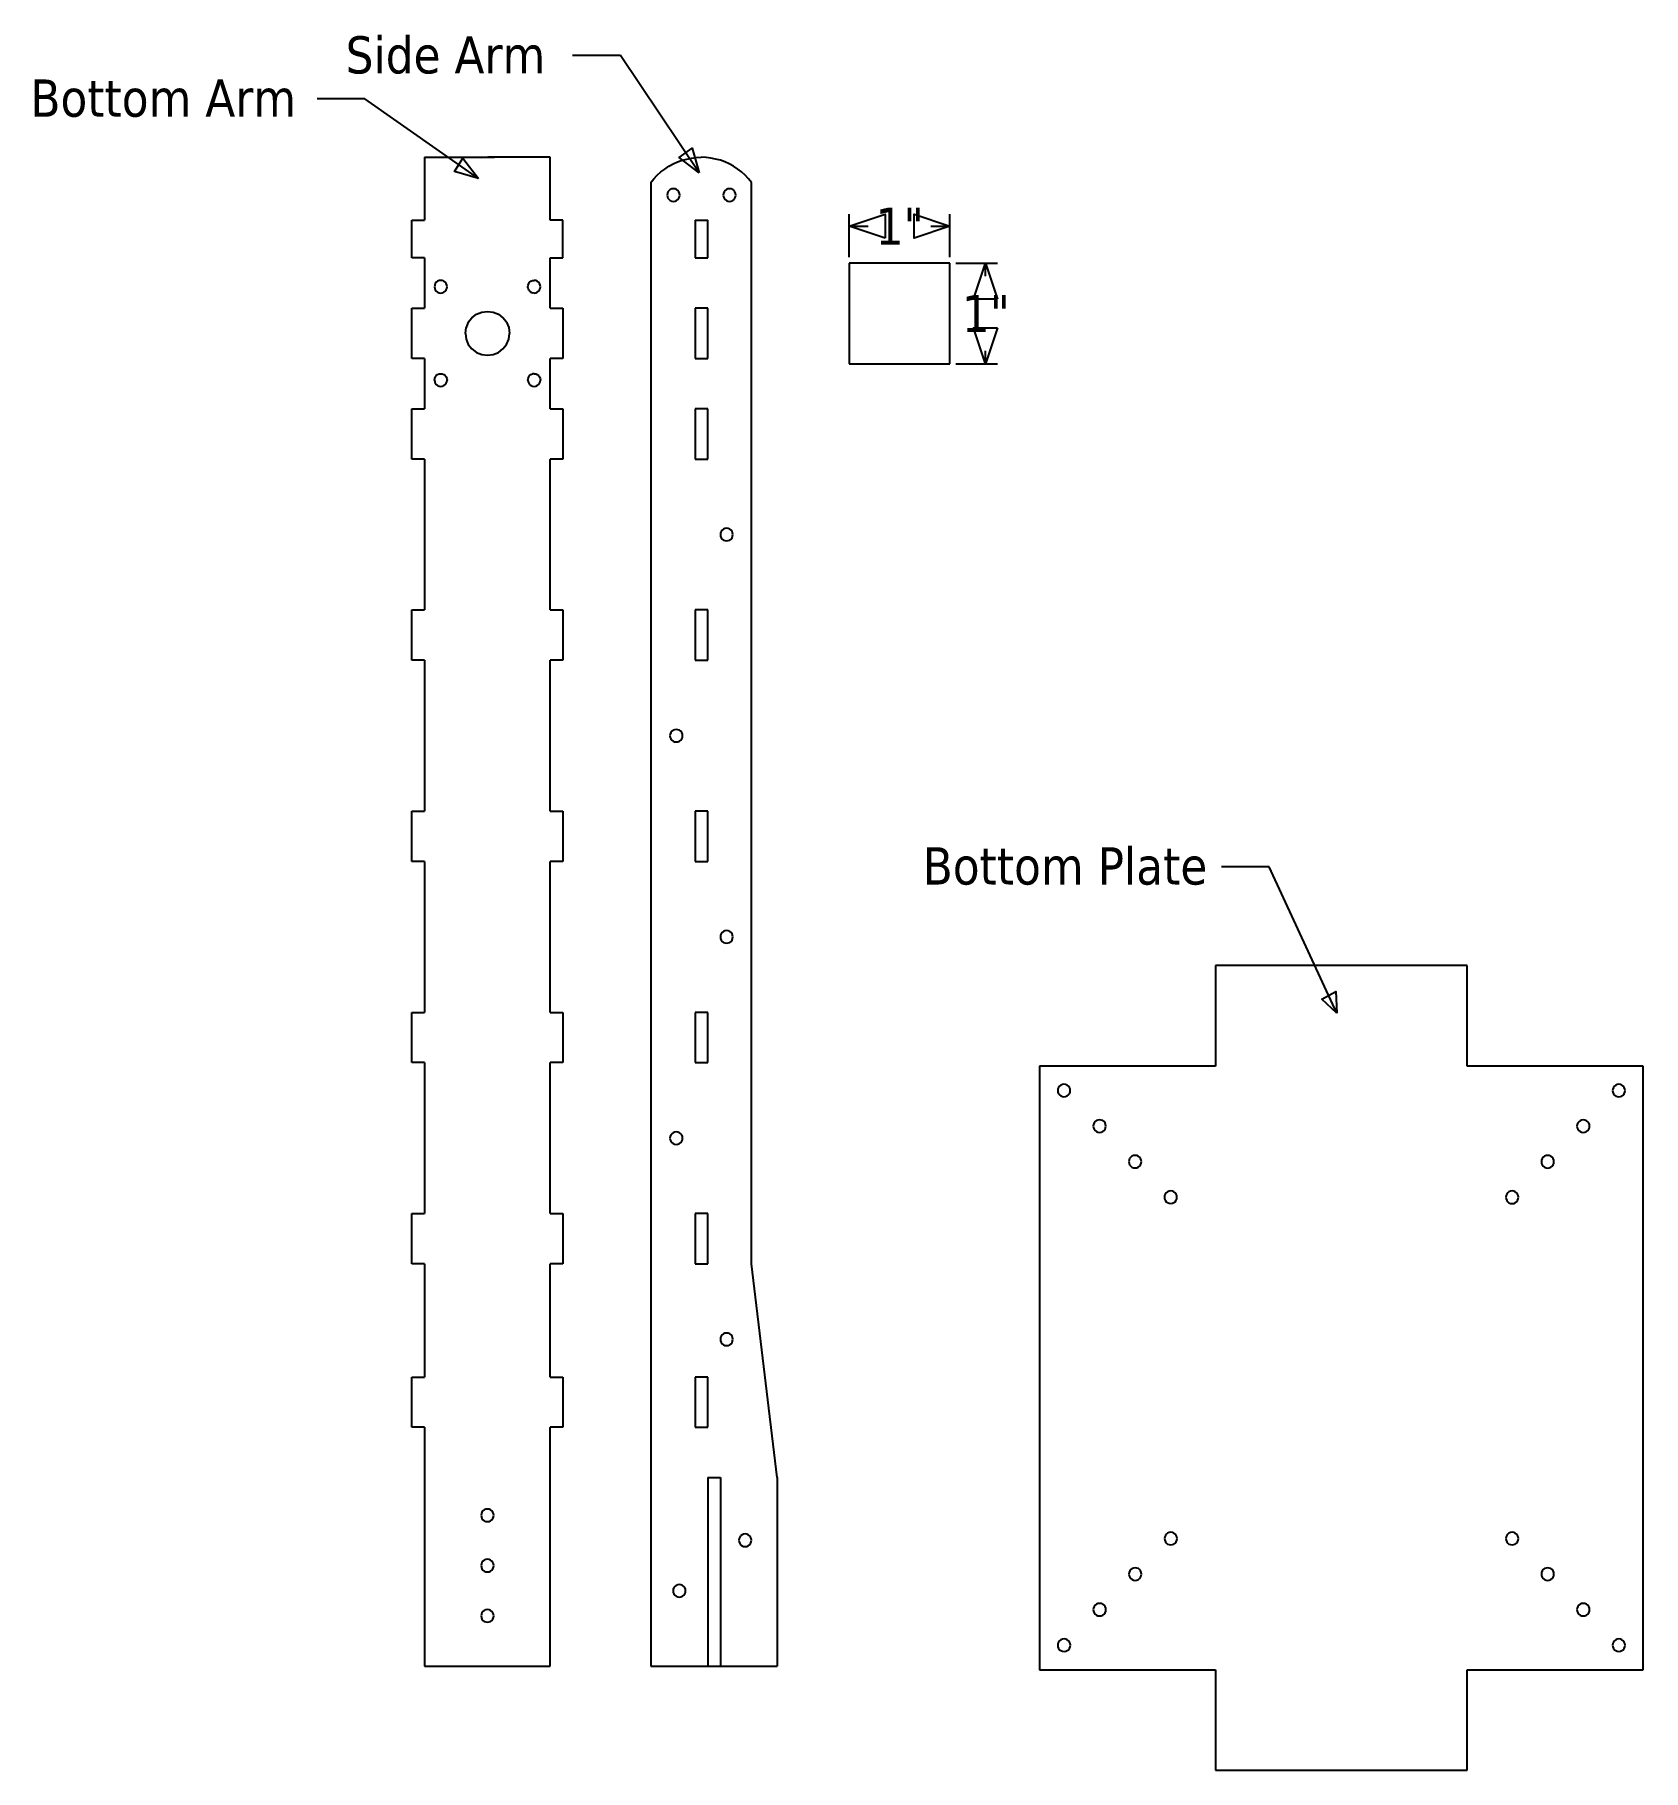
# Model space of a CAD drawing. Extents: x -10.2 to 7.7, y -9.6 to 9.7.
import ezdxf

# ---------------------------------------------------------------- set-up
doc = ezdxf.new("R2010")
doc.units = 0
doc.header["$MEASUREMENT"] = 0
doc.layers.get('0').update_dxf_attribs({"linetype": 'CONTINUOUS'})
doc.styles.add('TAHOMA', font='Tahoma', dxfattribs={"height": 0.2})

msp = doc.modelspace()

# ---------------------------------------------------------------- linework, layer by layer
at = {"color": 250}
for p, q in [((-3.694, 9.459), (-4.225, 9.459)), ((-2.82, 8.157), (-3.694, 9.459)), ((-6.534, 8.979), (-7.066, 8.979)), ((-5.273, 8.091), (-6.534, 8.979)), ((-1.149, 7.217), (-1.149, 7.695)), ((-1.149, 7.562), (-0.939, 7.562)), ((-0.241, 7.562), (-0.031, 7.562)), ((-0.031, 7.217), (-0.031, 7.695)), ((0.036, 7.15), (0.499, 7.15)), ((0.366, 7.006), (0.366, 7.15)), ((0.036, 6.032), (0.499, 6.032)), ((0.366, 6.032), (0.366, 6.176)), ((3.52, 0.439), (2.988, 0.439)), ((4.273, -1.19), (3.52, 0.439))]:
    msp.add_line(p, q, dxfattribs=at)
for p, q in [((-5.872, 8.328), (-5.872, 7.629)), ((-5.872, 8.328), (-5.173, 8.328)), ((-5.237, 8.326), (-5.173, 8.328)), ((-5.173, 8.328), (-5.167, 8.328)), ((-4.474, 8.328), (-5.167, 8.328)), ((-5.167, 8.328), (-5.098, 8.325)), ((-4.474, 7.629), (-4.474, 8.328)), ((-3.008, 8.295), (-2.956, 8.309)), ((-2.956, 8.309), (-2.903, 8.32)), ((-2.903, 8.32), (-2.85, 8.326)), ((-2.85, 8.326), (-2.796, 8.328)), ((-2.742, 8.326), (-2.796, 8.328)), ((-2.688, 8.32), (-2.742, 8.326)), ((-2.635, 8.309), (-2.688, 8.32)), ((-2.583, 8.295), (-2.635, 8.309)), ((-3.321, 8.09), (-3.284, 8.129)), ((-3.284, 8.129), (-3.244, 8.165)), ((-3.244, 8.165), (-3.201, 8.198)), ((-3.201, 8.198), (-3.156, 8.228)), ((-3.156, 8.228), (-3.108, 8.254)), ((-3.108, 8.254), (-3.059, 8.276)), ((-3.059, 8.276), (-3.008, 8.295)), ((-2.532, 8.276), (-2.583, 8.295)), ((-2.483, 8.254), (-2.532, 8.276)), ((-2.436, 8.228), (-2.483, 8.254)), ((-2.39, 8.198), (-2.436, 8.228)), ((-2.348, 8.165), (-2.39, 8.198)), ((-2.307, 8.129), (-2.348, 8.165)), ((-2.27, 8.09), (-2.307, 8.129)), ((-3.355, 8.048), (-3.321, 8.09)), ((-3.355, 8.048), (-3.355, -8.452)), ((-3.172, 7.926), (-3.174, 7.908)), ((-3.165, 7.943), (-3.172, 7.926)), ((-3.153, 7.958), (-3.165, 7.943)), ((-3.139, 7.969), (-3.153, 7.958)), ((-3.122, 7.976), (-3.139, 7.969)), ((-3.104, 7.978), (-3.122, 7.976)), ((-3.086, 7.976), (-3.104, 7.978)), ((-3.069, 7.969), (-3.086, 7.976)), ((-3.055, 7.958), (-3.069, 7.969)), ((-3.043, 7.943), (-3.055, 7.958)), ((-3.036, 7.926), (-3.043, 7.943)), ((-3.034, 7.908), (-3.036, 7.926)), ((-2.548, 7.926), (-2.55, 7.908)), ((-2.541, 7.943), (-2.548, 7.926)), ((-2.53, 7.958), (-2.541, 7.943)), ((-2.515, 7.969), (-2.53, 7.958)), ((-2.498, 7.976), (-2.515, 7.969)), ((-2.48, 7.978), (-2.498, 7.976)), ((-2.462, 7.976), (-2.48, 7.978)), ((-2.445, 7.969), (-2.462, 7.976)), ((-2.431, 7.958), (-2.445, 7.969)), ((-2.42, 7.943), (-2.431, 7.958)), ((-2.413, 7.926), (-2.42, 7.943)), ((-2.41, 7.908), (-2.413, 7.926)), ((-2.236, 8.048), (-2.27, 8.09)), ((-2.236, -3.977), (-2.236, 8.048)), ((-3.174, 7.908), (-3.172, 7.89)), ((-3.172, 7.89), (-3.165, 7.873)), ((-3.165, 7.873), (-3.153, 7.859)), ((-3.153, 7.859), (-3.139, 7.848)), ((-3.139, 7.848), (-3.122, 7.841)), ((-3.122, 7.841), (-3.104, 7.838)), ((-3.104, 7.838), (-3.086, 7.841)), ((-3.086, 7.841), (-3.069, 7.848)), ((-3.069, 7.848), (-3.055, 7.859)), ((-3.055, 7.859), (-3.043, 7.873)), ((-3.043, 7.873), (-3.036, 7.89)), ((-3.036, 7.89), (-3.034, 7.908)), ((-2.55, 7.908), (-2.548, 7.89)), ((-2.548, 7.89), (-2.541, 7.873)), ((-2.541, 7.873), (-2.53, 7.859)), ((-2.53, 7.859), (-2.515, 7.848)), ((-2.515, 7.848), (-2.498, 7.841)), ((-2.498, 7.841), (-2.48, 7.838)), ((-2.48, 7.838), (-2.462, 7.841)), ((-2.462, 7.841), (-2.445, 7.848)), ((-2.445, 7.848), (-2.431, 7.859)), ((-2.431, 7.859), (-2.42, 7.873)), ((-2.42, 7.873), (-2.413, 7.89)), ((-2.413, 7.89), (-2.41, 7.908)), ((-6.012, 7.209), (-6.012, 7.629)), ((-6.012, 7.629), (-5.872, 7.629)), ((-4.334, 7.629), (-4.474, 7.629)), ((-4.334, 7.209), (-4.334, 7.629)), ((-2.863, 7.629), (-2.863, 7.209)), ((-2.863, 7.629), (-2.723, 7.629)), ((-2.723, 7.209), (-2.723, 7.629)), ((-5.872, 7.209), (-6.012, 7.209)), ((-5.872, 7.209), (-5.872, 6.65)), ((-4.474, 7.209), (-4.334, 7.209)), ((-4.474, 6.65), (-4.474, 7.209)), ((-2.863, 7.209), (-2.723, 7.209)), ((-1.149, 7.15), (-1.149, 6.032)), ((-0.031, 7.15), (-1.149, 7.15)), ((-0.031, 6.032), (-0.031, 7.15)), ((-5.727, 6.95), (-5.741, 6.939)), ((-5.71, 6.957), (-5.727, 6.95)), ((-5.692, 6.959), (-5.71, 6.957)), ((-5.674, 6.957), (-5.692, 6.959)), ((-5.657, 6.95), (-5.674, 6.957)), ((-5.642, 6.939), (-5.657, 6.95)), ((-4.703, 6.939), (-4.689, 6.95)), ((-4.689, 6.95), (-4.672, 6.957)), ((-4.672, 6.957), (-4.654, 6.959)), ((-4.636, 6.957), (-4.654, 6.959)), ((-4.619, 6.95), (-4.636, 6.957)), ((-4.604, 6.939), (-4.619, 6.95)), ((-5.759, 6.907), (-5.762, 6.889)), ((-5.762, 6.889), (-5.759, 6.871)), ((-5.752, 6.924), (-5.759, 6.907)), ((-5.759, 6.871), (-5.752, 6.854)), ((-5.741, 6.939), (-5.752, 6.924)), ((-5.752, 6.854), (-5.741, 6.84)), ((-5.741, 6.84), (-5.727, 6.829)), ((-5.727, 6.829), (-5.71, 6.822)), ((-5.71, 6.822), (-5.692, 6.819)), ((-5.692, 6.819), (-5.674, 6.822)), ((-5.674, 6.822), (-5.657, 6.829)), ((-5.657, 6.829), (-5.642, 6.84)), ((-5.631, 6.924), (-5.642, 6.939)), ((-5.642, 6.84), (-5.631, 6.854)), ((-5.624, 6.907), (-5.631, 6.924)), ((-5.631, 6.854), (-5.624, 6.871)), ((-5.622, 6.889), (-5.624, 6.907)), ((-5.624, 6.871), (-5.622, 6.889)), ((-4.724, 6.889), (-4.721, 6.907)), ((-4.721, 6.871), (-4.724, 6.889)), ((-4.721, 6.907), (-4.714, 6.924)), ((-4.714, 6.854), (-4.721, 6.871)), ((-4.714, 6.924), (-4.703, 6.939)), ((-4.714, 6.854), (-4.703, 6.84)), ((-4.703, 6.84), (-4.689, 6.829)), ((-4.689, 6.829), (-4.672, 6.822)), ((-4.654, 6.819), (-4.672, 6.822)), ((-4.654, 6.819), (-4.636, 6.822)), ((-4.636, 6.822), (-4.619, 6.829)), ((-4.619, 6.829), (-4.604, 6.84)), ((-4.593, 6.924), (-4.604, 6.939)), ((-4.604, 6.84), (-4.593, 6.854)), ((-4.586, 6.907), (-4.593, 6.924)), ((-4.593, 6.854), (-4.586, 6.871)), ((-4.584, 6.889), (-4.586, 6.907)), ((-4.586, 6.871), (-4.584, 6.889)), ((-6.012, 6.091), (-6.012, 6.65)), ((-6.012, 6.65), (-5.872, 6.65)), ((-5.346, 6.543), (-5.295, 6.582)), ((-5.295, 6.582), (-5.236, 6.607)), ((-5.236, 6.607), (-5.173, 6.615)), ((-5.173, 6.615), (-5.109, 6.607)), ((-5.109, 6.607), (-5.05, 6.582)), ((-5.05, 6.582), (-5, 6.543)), ((-4.474, 6.65), (-4.334, 6.65)), ((-4.334, 6.65), (-4.334, 6.091)), ((-2.863, 6.65), (-2.863, 6.091)), ((-2.723, 6.65), (-2.863, 6.65)), ((-2.723, 6.091), (-2.723, 6.65)), ((-5.417, 6.37), (-5.409, 6.434)), ((-5.417, 6.37), (-5.409, 6.307)), ((-5.385, 6.493), (-5.409, 6.434)), ((-5.385, 6.493), (-5.346, 6.543)), ((-4.961, 6.493), (-5, 6.543)), ((-4.961, 6.493), (-4.936, 6.434)), ((-4.936, 6.434), (-4.928, 6.37)), ((-4.936, 6.307), (-4.928, 6.37)), ((-5.409, 6.307), (-5.385, 6.248)), ((-5.385, 6.248), (-5.346, 6.197)), ((-5.346, 6.197), (-5.295, 6.158)), ((-5.05, 6.158), (-5, 6.197)), ((-5, 6.197), (-4.961, 6.248)), ((-4.961, 6.248), (-4.936, 6.307)), ((-5.872, 6.091), (-6.012, 6.091)), ((-5.872, 6.091), (-5.872, 5.531)), ((-5.295, 6.158), (-5.236, 6.134)), ((-5.236, 6.134), (-5.173, 6.126)), ((-5.173, 6.126), (-5.109, 6.134)), ((-5.109, 6.134), (-5.05, 6.158)), ((-4.334, 6.091), (-4.474, 6.091)), ((-4.474, 5.531), (-4.474, 6.091)), ((-2.863, 6.091), (-2.723, 6.091)), ((-1.149, 6.032), (-0.031, 6.032)), ((-5.762, 5.851), (-5.759, 5.869)), ((-5.762, 5.851), (-5.759, 5.833)), ((-5.759, 5.869), (-5.752, 5.886)), ((-5.759, 5.833), (-5.752, 5.816)), ((-5.752, 5.886), (-5.741, 5.901)), ((-5.752, 5.816), (-5.741, 5.802)), ((-5.741, 5.901), (-5.727, 5.912)), ((-5.741, 5.802), (-5.727, 5.791)), ((-5.727, 5.912), (-5.71, 5.919)), ((-5.727, 5.791), (-5.71, 5.784)), ((-5.71, 5.919), (-5.692, 5.921)), ((-5.692, 5.921), (-5.674, 5.919)), ((-5.674, 5.919), (-5.657, 5.912)), ((-5.674, 5.784), (-5.657, 5.791)), ((-5.657, 5.912), (-5.642, 5.901)), ((-5.657, 5.791), (-5.642, 5.802)), ((-5.642, 5.901), (-5.631, 5.886)), ((-5.642, 5.802), (-5.631, 5.816)), ((-5.631, 5.886), (-5.624, 5.869)), ((-5.631, 5.816), (-5.624, 5.833)), ((-5.624, 5.869), (-5.622, 5.851)), ((-5.624, 5.833), (-5.622, 5.851)), ((-4.724, 5.851), (-4.721, 5.869)), ((-4.724, 5.851), (-4.721, 5.833)), ((-4.721, 5.869), (-4.714, 5.886)), ((-4.721, 5.833), (-4.714, 5.816)), ((-4.714, 5.886), (-4.703, 5.901)), ((-4.714, 5.816), (-4.703, 5.802)), ((-4.703, 5.901), (-4.689, 5.912)), ((-4.703, 5.802), (-4.689, 5.791)), ((-4.689, 5.912), (-4.672, 5.919)), ((-4.689, 5.791), (-4.672, 5.784)), ((-4.654, 5.921), (-4.672, 5.919)), ((-4.654, 5.921), (-4.636, 5.919)), ((-4.636, 5.919), (-4.619, 5.912)), ((-4.636, 5.784), (-4.619, 5.791)), ((-4.619, 5.912), (-4.604, 5.901)), ((-4.619, 5.791), (-4.604, 5.802)), ((-4.604, 5.901), (-4.593, 5.886)), ((-4.604, 5.802), (-4.593, 5.816)), ((-4.593, 5.886), (-4.586, 5.869)), ((-4.593, 5.816), (-4.586, 5.833)), ((-4.586, 5.869), (-4.584, 5.851)), ((-4.586, 5.833), (-4.584, 5.851)), ((-5.71, 5.784), (-5.692, 5.781)), ((-5.692, 5.781), (-5.674, 5.784)), ((-4.672, 5.784), (-4.654, 5.781)), ((-4.654, 5.781), (-4.636, 5.784)), ((-6.012, 4.972), (-6.012, 5.531)), ((-6.012, 5.531), (-5.872, 5.531)), ((-4.474, 5.531), (-4.334, 5.531)), ((-4.334, 5.531), (-4.334, 4.972)), ((-2.863, 5.531), (-2.863, 4.972)), ((-2.723, 5.531), (-2.863, 5.531)), ((-2.723, 4.972), (-2.723, 5.531)), ((-5.872, 4.972), (-6.012, 4.972)), ((-5.872, 4.972), (-5.872, 3.294)), ((-4.474, 3.294), (-4.474, 4.972)), ((-4.334, 4.972), (-4.474, 4.972)), ((-2.863, 4.972), (-2.723, 4.972)), ((-2.581, 4.151), (-2.583, 4.133)), ((-2.583, 4.133), (-2.581, 4.115)), ((-2.574, 4.168), (-2.581, 4.151)), ((-2.581, 4.115), (-2.574, 4.098)), ((-2.563, 4.182), (-2.574, 4.168)), ((-2.574, 4.098), (-2.563, 4.083)), ((-2.548, 4.193), (-2.563, 4.182)), ((-2.563, 4.083), (-2.548, 4.072)), ((-2.532, 4.2), (-2.548, 4.193)), ((-2.548, 4.072), (-2.532, 4.065)), ((-2.514, 4.203), (-2.532, 4.2)), ((-2.532, 4.065), (-2.514, 4.063)), ((-2.495, 4.2), (-2.514, 4.203)), ((-2.514, 4.063), (-2.495, 4.065)), ((-2.479, 4.193), (-2.495, 4.2)), ((-2.495, 4.065), (-2.479, 4.072)), ((-2.464, 4.182), (-2.479, 4.193)), ((-2.479, 4.072), (-2.464, 4.083)), ((-2.453, 4.168), (-2.464, 4.182)), ((-2.464, 4.083), (-2.453, 4.098)), ((-2.446, 4.151), (-2.453, 4.168)), ((-2.453, 4.098), (-2.446, 4.115)), ((-2.444, 4.133), (-2.446, 4.151)), ((-2.446, 4.115), (-2.444, 4.133)), ((-6.012, 2.735), (-6.012, 3.294)), ((-6.012, 3.294), (-5.872, 3.294)), ((-4.474, 3.294), (-4.334, 3.294)), ((-4.334, 3.294), (-4.334, 2.735)), ((-2.863, 3.294), (-2.863, 2.735)), ((-2.723, 3.294), (-2.863, 3.294)), ((-2.723, 2.735), (-2.723, 3.294)), ((-5.872, 2.735), (-6.012, 2.735)), ((-5.872, 2.735), (-5.872, 1.057)), ((-4.334, 2.735), (-4.474, 2.735)), ((-4.474, 1.057), (-4.474, 2.735)), ((-2.863, 2.735), (-2.723, 2.735)), ((-3.133, 1.931), (-3.14, 1.914)), ((-3.122, 1.945), (-3.133, 1.931)), ((-3.108, 1.956), (-3.122, 1.945)), ((-3.091, 1.963), (-3.108, 1.956)), ((-3.073, 1.965), (-3.091, 1.963)), ((-3.055, 1.963), (-3.073, 1.965)), ((-3.038, 1.956), (-3.055, 1.963)), ((-3.023, 1.945), (-3.038, 1.956)), ((-3.012, 1.931), (-3.023, 1.945)), ((-3.005, 1.914), (-3.012, 1.931)), ((-3.14, 1.914), (-3.143, 1.896)), ((-3.143, 1.896), (-3.14, 1.877)), ((-3.14, 1.877), (-3.133, 1.861)), ((-3.133, 1.861), (-3.122, 1.846)), ((-3.122, 1.846), (-3.108, 1.835)), ((-3.108, 1.835), (-3.091, 1.828)), ((-3.091, 1.828), (-3.073, 1.826)), ((-3.073, 1.826), (-3.055, 1.828)), ((-3.055, 1.828), (-3.038, 1.835)), ((-3.038, 1.835), (-3.023, 1.846)), ((-3.023, 1.846), (-3.012, 1.861)), ((-3.012, 1.861), (-3.005, 1.877)), ((-3.003, 1.896), (-3.005, 1.914)), ((-3.005, 1.877), (-3.003, 1.896)), ((-6.012, 0.497), (-6.012, 1.057)), ((-6.012, 1.057), (-5.872, 1.057)), ((-4.474, 1.057), (-4.334, 1.057)), ((-4.334, 1.057), (-4.334, 0.497)), ((-2.863, 1.057), (-2.863, 0.497)), ((-2.723, 1.057), (-2.863, 1.057)), ((-2.723, 0.497), (-2.723, 1.057)), ((-5.872, 0.497), (-6.012, 0.497)), ((-5.872, 0.497), (-5.872, -1.181)), ((-4.334, 0.497), (-4.474, 0.497)), ((-4.474, -1.181), (-4.474, 0.497)), ((-2.863, 0.497), (-2.723, 0.497)), ((-2.581, -0.324), (-2.583, -0.342)), ((-2.583, -0.342), (-2.581, -0.36)), ((-2.574, -0.307), (-2.581, -0.324)), ((-2.581, -0.36), (-2.574, -0.377)), ((-2.563, -0.292), (-2.574, -0.307)), ((-2.574, -0.377), (-2.563, -0.391)), ((-2.548, -0.281), (-2.563, -0.292)), ((-2.532, -0.274), (-2.548, -0.281)), ((-2.514, -0.272), (-2.532, -0.274)), ((-2.495, -0.274), (-2.514, -0.272)), ((-2.479, -0.281), (-2.495, -0.274)), ((-2.464, -0.292), (-2.479, -0.281)), ((-2.453, -0.307), (-2.464, -0.292)), ((-2.464, -0.391), (-2.453, -0.377)), ((-2.446, -0.324), (-2.453, -0.307)), ((-2.453, -0.377), (-2.446, -0.36)), ((-2.444, -0.342), (-2.446, -0.324)), ((-2.446, -0.36), (-2.444, -0.342)), ((-2.563, -0.391), (-2.548, -0.402)), ((-2.548, -0.402), (-2.532, -0.409)), ((-2.532, -0.409), (-2.514, -0.412)), ((-2.514, -0.412), (-2.495, -0.409)), ((-2.495, -0.409), (-2.479, -0.402)), ((-2.479, -0.402), (-2.464, -0.391)), ((5.721, -0.66), (2.924, -0.66)), ((2.924, -0.66), (2.924, -1.779)), ((5.721, -1.779), (5.721, -0.66)), ((-6.012, -1.74), (-6.012, -1.181)), ((-6.012, -1.181), (-5.872, -1.181)), ((-4.474, -1.181), (-4.334, -1.181)), ((-4.334, -1.181), (-4.334, -1.74)), ((-2.863, -1.181), (-2.863, -1.74)), ((-2.723, -1.181), (-2.863, -1.181)), ((-2.723, -1.74), (-2.723, -1.181)), ((-5.872, -1.74), (-6.012, -1.74)), ((-5.872, -1.74), (-5.872, -3.418)), ((-4.334, -1.74), (-4.474, -1.74)), ((-4.474, -3.418), (-4.474, -1.74)), ((-2.863, -1.74), (-2.723, -1.74)), ((0.967, -1.779), (0.967, -8.491)), ((2.924, -1.779), (0.967, -1.779)), ((7.679, -1.779), (5.721, -1.779)), ((7.679, -8.491), (7.679, -1.779)), ((1.17, -2.032), (1.168, -2.05)), ((1.168, -2.05), (1.17, -2.068)), ((1.177, -2.015), (1.17, -2.032)), ((1.17, -2.068), (1.177, -2.085)), ((1.188, -2), (1.177, -2.015)), ((1.177, -2.085), (1.188, -2.099)), ((1.203, -1.989), (1.188, -2)), ((1.188, -2.099), (1.203, -2.11)), ((1.22, -1.982), (1.203, -1.989)), ((1.203, -2.11), (1.22, -2.117)), ((1.238, -1.98), (1.22, -1.982)), ((1.22, -2.117), (1.238, -2.12)), ((1.256, -1.982), (1.238, -1.98)), ((1.238, -2.12), (1.256, -2.117)), ((1.273, -1.989), (1.256, -1.982)), ((1.256, -2.117), (1.273, -2.11)), ((1.287, -2), (1.273, -1.989)), ((1.273, -2.11), (1.287, -2.099)), ((1.298, -2.015), (1.287, -2)), ((1.287, -2.099), (1.298, -2.085)), ((1.305, -2.032), (1.298, -2.015)), ((1.298, -2.085), (1.305, -2.068)), ((1.308, -2.05), (1.305, -2.032)), ((1.305, -2.068), (1.308, -2.05)), ((7.339, -2.033), (7.337, -2.051)), ((7.337, -2.051), (7.339, -2.069)), ((7.346, -2.016), (7.339, -2.033)), ((7.339, -2.069), (7.346, -2.086)), ((7.357, -2.001), (7.346, -2.016)), ((7.346, -2.086), (7.357, -2.1)), ((7.372, -1.99), (7.357, -2.001)), ((7.357, -2.1), (7.372, -2.111)), ((7.389, -1.983), (7.372, -1.99)), ((7.372, -2.111), (7.389, -2.118)), ((7.407, -1.981), (7.389, -1.983)), ((7.389, -2.118), (7.407, -2.121)), ((7.425, -1.983), (7.407, -1.981)), ((7.407, -2.121), (7.425, -2.118)), ((7.442, -1.99), (7.425, -1.983)), ((7.425, -2.118), (7.442, -2.111)), ((7.456, -2.001), (7.442, -1.99)), ((7.442, -2.111), (7.456, -2.1)), ((7.467, -2.016), (7.456, -2.001)), ((7.456, -2.1), (7.467, -2.086)), ((7.474, -2.033), (7.467, -2.016)), ((7.467, -2.086), (7.474, -2.069)), ((7.477, -2.051), (7.474, -2.033)), ((7.474, -2.069), (7.477, -2.051)), ((1.566, -2.427), (1.564, -2.445)), ((1.564, -2.445), (1.566, -2.464)), ((1.573, -2.41), (1.566, -2.427)), ((1.566, -2.464), (1.573, -2.48)), ((1.584, -2.396), (1.573, -2.41)), ((1.573, -2.48), (1.584, -2.495)), ((1.598, -2.385), (1.584, -2.396)), ((1.584, -2.495), (1.598, -2.506)), ((1.615, -2.378), (1.598, -2.385)), ((1.598, -2.506), (1.615, -2.513)), ((1.633, -2.376), (1.615, -2.378)), ((1.652, -2.378), (1.633, -2.376)), ((1.668, -2.385), (1.652, -2.378)), ((1.652, -2.513), (1.668, -2.506)), ((1.683, -2.396), (1.668, -2.385)), ((1.668, -2.506), (1.683, -2.495)), ((1.694, -2.41), (1.683, -2.396)), ((1.683, -2.495), (1.694, -2.48)), ((1.701, -2.427), (1.694, -2.41)), ((1.694, -2.48), (1.701, -2.464)), ((1.703, -2.445), (1.701, -2.427)), ((1.701, -2.464), (1.703, -2.445)), ((6.944, -2.428), (6.941, -2.446)), ((6.941, -2.446), (6.944, -2.464)), ((6.951, -2.411), (6.944, -2.428)), ((6.944, -2.464), (6.951, -2.481)), ((6.962, -2.397), (6.951, -2.411)), ((6.951, -2.481), (6.962, -2.496)), ((6.976, -2.386), (6.962, -2.397)), ((6.962, -2.496), (6.976, -2.507)), ((6.993, -2.379), (6.976, -2.386)), ((6.976, -2.507), (6.993, -2.514)), ((7.011, -2.376), (6.993, -2.379)), ((7.029, -2.379), (7.011, -2.376)), ((7.046, -2.386), (7.029, -2.379)), ((7.029, -2.514), (7.046, -2.507)), ((7.061, -2.397), (7.046, -2.386)), ((7.046, -2.507), (7.061, -2.496)), ((7.072, -2.411), (7.061, -2.397)), ((7.061, -2.496), (7.072, -2.481)), ((7.079, -2.428), (7.072, -2.411)), ((7.072, -2.481), (7.079, -2.464)), ((7.081, -2.446), (7.079, -2.428)), ((7.079, -2.464), (7.081, -2.446)), ((-3.14, -2.561), (-3.143, -2.579)), ((-3.143, -2.579), (-3.14, -2.597)), ((-3.133, -2.544), (-3.14, -2.561)), ((-3.14, -2.597), (-3.133, -2.614)), ((-3.122, -2.53), (-3.133, -2.544)), ((-3.133, -2.614), (-3.122, -2.629)), ((-3.108, -2.519), (-3.122, -2.53)), ((-3.122, -2.629), (-3.108, -2.64)), ((-3.091, -2.512), (-3.108, -2.519)), ((-3.108, -2.64), (-3.091, -2.647)), ((-3.073, -2.509), (-3.091, -2.512)), ((-3.091, -2.647), (-3.073, -2.649)), ((-3.055, -2.512), (-3.073, -2.509)), ((-3.073, -2.649), (-3.055, -2.647)), ((-3.038, -2.519), (-3.055, -2.512)), ((-3.055, -2.647), (-3.038, -2.64)), ((-3.023, -2.53), (-3.038, -2.519)), ((-3.038, -2.64), (-3.023, -2.629)), ((-3.012, -2.544), (-3.023, -2.53)), ((-3.023, -2.629), (-3.012, -2.614)), ((-3.005, -2.561), (-3.012, -2.544)), ((-3.012, -2.614), (-3.005, -2.597)), ((-3.003, -2.579), (-3.005, -2.561)), ((-3.005, -2.597), (-3.003, -2.579)), ((1.615, -2.513), (1.633, -2.515)), ((1.633, -2.515), (1.652, -2.513)), ((6.993, -2.514), (7.011, -2.516)), ((7.011, -2.516), (7.029, -2.514)), ((1.961, -2.823), (1.959, -2.841)), ((1.959, -2.841), (1.961, -2.859)), ((1.968, -2.806), (1.961, -2.823)), ((1.961, -2.859), (1.968, -2.876)), ((1.98, -2.792), (1.968, -2.806)), ((1.968, -2.876), (1.98, -2.89)), ((1.994, -2.78), (1.98, -2.792)), ((1.98, -2.89), (1.994, -2.901)), ((2.011, -2.773), (1.994, -2.78)), ((2.029, -2.771), (2.011, -2.773)), ((2.047, -2.773), (2.029, -2.771)), ((2.064, -2.78), (2.047, -2.773)), ((2.078, -2.792), (2.064, -2.78)), ((2.064, -2.901), (2.078, -2.89)), ((2.089, -2.806), (2.078, -2.792)), ((2.078, -2.89), (2.089, -2.876)), ((2.096, -2.823), (2.089, -2.806)), ((2.089, -2.876), (2.096, -2.859)), ((2.099, -2.841), (2.096, -2.823)), ((2.096, -2.859), (2.099, -2.841)), ((6.548, -2.824), (6.546, -2.842)), ((6.546, -2.842), (6.548, -2.86)), ((6.555, -2.807), (6.548, -2.824)), ((6.548, -2.86), (6.555, -2.877)), ((6.566, -2.792), (6.555, -2.807)), ((6.555, -2.877), (6.566, -2.891)), ((6.581, -2.781), (6.566, -2.792)), ((6.566, -2.891), (6.581, -2.902)), ((6.598, -2.774), (6.581, -2.781)), ((6.616, -2.772), (6.598, -2.774)), ((6.634, -2.774), (6.616, -2.772)), ((6.651, -2.781), (6.634, -2.774)), ((6.665, -2.792), (6.651, -2.781)), ((6.651, -2.902), (6.665, -2.891)), ((6.676, -2.807), (6.665, -2.792)), ((6.665, -2.891), (6.676, -2.877)), ((6.683, -2.824), (6.676, -2.807)), ((6.676, -2.877), (6.683, -2.86)), ((6.686, -2.842), (6.683, -2.824)), ((6.683, -2.86), (6.686, -2.842)), ((1.994, -2.901), (2.011, -2.908)), ((2.011, -2.908), (2.029, -2.911)), ((2.029, -2.911), (2.047, -2.908)), ((2.047, -2.908), (2.064, -2.901)), ((6.581, -2.902), (6.598, -2.909)), ((6.598, -2.909), (6.616, -2.912)), ((6.616, -2.912), (6.634, -2.909)), ((6.634, -2.909), (6.651, -2.902)), ((2.357, -3.218), (2.355, -3.236)), ((2.355, -3.236), (2.357, -3.255)), ((2.364, -3.201), (2.357, -3.218)), ((2.357, -3.255), (2.364, -3.271)), ((2.375, -3.187), (2.364, -3.201)), ((2.364, -3.271), (2.375, -3.286)), ((2.389, -3.176), (2.375, -3.187)), ((2.406, -3.169), (2.389, -3.176)), ((2.424, -3.167), (2.406, -3.169)), ((2.443, -3.169), (2.424, -3.167)), ((2.459, -3.176), (2.443, -3.169)), ((2.474, -3.187), (2.459, -3.176)), ((2.485, -3.201), (2.474, -3.187)), ((2.474, -3.286), (2.485, -3.271)), ((2.492, -3.218), (2.485, -3.201)), ((2.485, -3.271), (2.492, -3.255)), ((2.494, -3.236), (2.492, -3.218)), ((2.492, -3.255), (2.494, -3.236)), ((6.153, -3.219), (6.15, -3.237)), ((6.15, -3.237), (6.153, -3.255)), ((6.16, -3.202), (6.153, -3.219)), ((6.153, -3.255), (6.16, -3.272)), ((6.171, -3.188), (6.16, -3.202)), ((6.16, -3.272), (6.171, -3.287)), ((6.185, -3.177), (6.171, -3.188)), ((6.202, -3.17), (6.185, -3.177)), ((6.22, -3.167), (6.202, -3.17)), ((6.238, -3.17), (6.22, -3.167)), ((6.255, -3.177), (6.238, -3.17)), ((6.27, -3.188), (6.255, -3.177)), ((6.281, -3.202), (6.27, -3.188)), ((6.27, -3.287), (6.281, -3.272)), ((6.288, -3.219), (6.281, -3.202)), ((6.281, -3.272), (6.288, -3.255)), ((6.29, -3.237), (6.288, -3.219)), ((6.288, -3.255), (6.29, -3.237)), ((-6.012, -3.977), (-6.012, -3.418)), ((-6.012, -3.418), (-5.872, -3.418)), ((-4.474, -3.418), (-4.334, -3.418)), ((-4.334, -3.418), (-4.334, -3.977)), ((-2.723, -3.418), (-2.863, -3.418)), ((-2.863, -3.418), (-2.863, -3.977)), ((-2.723, -3.977), (-2.723, -3.418)), ((2.375, -3.286), (2.389, -3.297)), ((2.389, -3.297), (2.406, -3.304)), ((2.406, -3.304), (2.424, -3.306)), ((2.424, -3.306), (2.443, -3.304)), ((2.443, -3.304), (2.459, -3.297)), ((2.459, -3.297), (2.474, -3.286)), ((6.171, -3.287), (6.185, -3.298)), ((6.185, -3.298), (6.202, -3.305)), ((6.202, -3.305), (6.22, -3.307)), ((6.22, -3.307), (6.238, -3.305)), ((6.238, -3.305), (6.255, -3.298)), ((6.255, -3.298), (6.27, -3.287)), ((-5.872, -3.977), (-6.012, -3.977)), ((-5.872, -3.977), (-5.872, -5.236)), ((-4.334, -3.977), (-4.474, -3.977)), ((-4.474, -5.236), (-4.474, -3.977)), ((-2.863, -3.977), (-2.723, -3.977)), ((-1.952, -6.355), (-2.236, -3.977)), ((-2.581, -4.798), (-2.583, -4.816)), ((-2.583, -4.816), (-2.581, -4.835)), ((-2.574, -4.781), (-2.581, -4.798)), ((-2.563, -4.767), (-2.574, -4.781)), ((-2.548, -4.756), (-2.563, -4.767)), ((-2.532, -4.749), (-2.548, -4.756)), ((-2.514, -4.747), (-2.532, -4.749)), ((-2.495, -4.749), (-2.514, -4.747)), ((-2.479, -4.756), (-2.495, -4.749)), ((-2.464, -4.767), (-2.479, -4.756)), ((-2.453, -4.781), (-2.464, -4.767)), ((-2.446, -4.798), (-2.453, -4.781)), ((-2.444, -4.816), (-2.446, -4.798)), ((-2.446, -4.835), (-2.444, -4.816)), ((-2.581, -4.835), (-2.574, -4.851)), ((-2.574, -4.851), (-2.563, -4.866)), ((-2.563, -4.866), (-2.548, -4.877)), ((-2.548, -4.877), (-2.532, -4.884)), ((-2.532, -4.884), (-2.514, -4.886)), ((-2.514, -4.886), (-2.495, -4.884)), ((-2.495, -4.884), (-2.479, -4.877)), ((-2.479, -4.877), (-2.464, -4.866)), ((-2.464, -4.866), (-2.453, -4.851)), ((-2.453, -4.851), (-2.446, -4.835)), ((-6.012, -5.795), (-6.012, -5.236)), ((-6.012, -5.236), (-5.872, -5.236)), ((-4.474, -5.236), (-4.334, -5.236)), ((-4.334, -5.236), (-4.334, -5.795)), ((-2.723, -5.236), (-2.863, -5.236)), ((-2.863, -5.236), (-2.863, -5.795)), ((-2.723, -5.795), (-2.723, -5.236)), ((-5.872, -5.795), (-6.012, -5.795)), ((-5.872, -5.795), (-5.872, -8.452)), ((-4.474, -8.452), (-4.474, -5.795)), ((-4.334, -5.795), (-4.474, -5.795)), ((-2.863, -5.795), (-2.723, -5.795)), ((-2.723, -6.355), (-2.723, -8.452)), ((-2.723, -6.355), (-2.581, -6.355)), ((-2.581, -6.355), (-2.581, -8.452)), ((-1.952, -6.355), (-1.952, -8.452)), ((-5.233, -6.739), (-5.24, -6.756)), ((-5.222, -6.725), (-5.233, -6.739)), ((-5.208, -6.714), (-5.222, -6.725)), ((-5.191, -6.707), (-5.208, -6.714)), ((-5.173, -6.704), (-5.191, -6.707)), ((-5.155, -6.707), (-5.173, -6.704)), ((-5.138, -6.714), (-5.155, -6.707)), ((-5.123, -6.725), (-5.138, -6.714)), ((-5.112, -6.739), (-5.123, -6.725)), ((-5.105, -6.756), (-5.112, -6.739)), ((-5.24, -6.756), (-5.243, -6.774)), ((-5.243, -6.774), (-5.24, -6.792)), ((-5.24, -6.792), (-5.233, -6.809)), ((-5.233, -6.809), (-5.222, -6.824)), ((-5.222, -6.824), (-5.208, -6.835)), ((-5.208, -6.835), (-5.191, -6.842)), ((-5.191, -6.842), (-5.173, -6.844)), ((-5.173, -6.844), (-5.155, -6.842)), ((-5.155, -6.842), (-5.138, -6.835)), ((-5.138, -6.835), (-5.123, -6.824)), ((-5.123, -6.824), (-5.112, -6.809)), ((-5.112, -6.809), (-5.105, -6.792)), ((-5.103, -6.774), (-5.105, -6.756)), ((-5.105, -6.792), (-5.103, -6.774)), ((-2.375, -7.033), (-2.377, -7.051)), ((-2.377, -7.051), (-2.375, -7.069)), ((-2.368, -7.016), (-2.375, -7.033)), ((-2.375, -7.069), (-2.368, -7.086)), ((-2.357, -7.002), (-2.368, -7.016)), ((-2.368, -7.086), (-2.357, -7.101)), ((-2.342, -6.991), (-2.357, -7.002)), ((-2.357, -7.101), (-2.342, -7.112)), ((-2.326, -6.984), (-2.342, -6.991)), ((-2.342, -7.112), (-2.326, -7.119)), ((-2.307, -6.981), (-2.326, -6.984)), ((-2.326, -7.119), (-2.307, -7.121)), ((-2.289, -6.984), (-2.307, -6.981)), ((-2.307, -7.121), (-2.289, -7.119)), ((-2.272, -6.991), (-2.289, -6.984)), ((-2.289, -7.119), (-2.272, -7.112)), ((-2.258, -7.002), (-2.272, -6.991)), ((-2.272, -7.112), (-2.258, -7.101)), ((-2.247, -7.016), (-2.258, -7.002)), ((-2.258, -7.101), (-2.247, -7.086)), ((-2.24, -7.033), (-2.247, -7.016)), ((-2.247, -7.086), (-2.24, -7.069)), ((-2.238, -7.051), (-2.24, -7.033)), ((-2.24, -7.069), (-2.238, -7.051)), ((2.358, -7.014), (2.355, -7.032)), ((2.355, -7.032), (2.358, -7.05)), ((2.365, -6.997), (2.358, -7.014)), ((2.358, -7.05), (2.365, -7.067)), ((2.376, -6.983), (2.365, -6.997)), ((2.365, -7.067), (2.376, -7.082)), ((2.39, -6.972), (2.376, -6.983)), ((2.376, -7.082), (2.39, -7.093)), ((2.407, -6.965), (2.39, -6.972)), ((2.39, -7.093), (2.407, -7.1)), ((2.425, -6.962), (2.407, -6.965)), ((2.407, -7.1), (2.425, -7.102)), ((2.443, -6.965), (2.425, -6.962)), ((2.425, -7.102), (2.443, -7.1)), ((2.46, -6.972), (2.443, -6.965)), ((2.443, -7.1), (2.46, -7.093)), ((2.475, -6.983), (2.46, -6.972)), ((2.46, -7.093), (2.475, -7.082)), ((2.486, -6.997), (2.475, -6.983)), ((2.475, -7.082), (2.486, -7.067)), ((2.493, -7.014), (2.486, -6.997)), ((2.486, -7.067), (2.493, -7.05)), ((2.495, -7.032), (2.493, -7.014)), ((2.493, -7.05), (2.495, -7.032)), ((6.153, -7.014), (6.15, -7.032)), ((6.15, -7.032), (6.153, -7.05)), ((6.16, -6.997), (6.153, -7.014)), ((6.153, -7.05), (6.16, -7.067)), ((6.171, -6.983), (6.16, -6.997)), ((6.16, -7.067), (6.171, -7.082)), ((6.185, -6.972), (6.171, -6.983)), ((6.171, -7.082), (6.185, -7.093)), ((6.202, -6.965), (6.185, -6.972)), ((6.185, -7.093), (6.202, -7.1)), ((6.22, -6.962), (6.202, -6.965)), ((6.202, -7.1), (6.22, -7.102)), ((6.238, -6.965), (6.22, -6.962)), ((6.22, -7.102), (6.238, -7.1)), ((6.255, -6.972), (6.238, -6.965)), ((6.238, -7.1), (6.255, -7.093)), ((6.27, -6.983), (6.255, -6.972)), ((6.255, -7.093), (6.27, -7.082)), ((6.281, -6.997), (6.27, -6.983)), ((6.27, -7.082), (6.281, -7.067)), ((6.288, -7.014), (6.281, -6.997)), ((6.281, -7.067), (6.288, -7.05)), ((6.29, -7.032), (6.288, -7.014)), ((6.288, -7.05), (6.29, -7.032)), ((-5.24, -7.315), (-5.243, -7.333)), ((-5.243, -7.333), (-5.24, -7.352)), ((-5.233, -7.298), (-5.24, -7.315)), ((-5.222, -7.284), (-5.233, -7.298)), ((-5.208, -7.273), (-5.222, -7.284)), ((-5.191, -7.266), (-5.208, -7.273)), ((-5.173, -7.263), (-5.191, -7.266)), ((-5.155, -7.266), (-5.173, -7.263)), ((-5.138, -7.273), (-5.155, -7.266)), ((-5.123, -7.284), (-5.138, -7.273)), ((-5.112, -7.298), (-5.123, -7.284)), ((-5.105, -7.315), (-5.112, -7.298)), ((-5.103, -7.333), (-5.105, -7.315)), ((-5.105, -7.352), (-5.103, -7.333)), ((-5.24, -7.352), (-5.233, -7.368)), ((-5.233, -7.368), (-5.222, -7.383)), ((-5.222, -7.383), (-5.208, -7.394)), ((-5.208, -7.394), (-5.191, -7.401)), ((-5.191, -7.401), (-5.173, -7.403)), ((-5.173, -7.403), (-5.155, -7.401)), ((-5.155, -7.401), (-5.138, -7.394)), ((-5.138, -7.394), (-5.123, -7.383)), ((-5.123, -7.383), (-5.112, -7.368)), ((-5.112, -7.368), (-5.105, -7.352)), ((1.962, -7.41), (1.96, -7.428)), ((1.96, -7.428), (1.962, -7.446)), ((1.969, -7.393), (1.962, -7.41)), ((1.962, -7.446), (1.969, -7.463)), ((1.98, -7.378), (1.969, -7.393)), ((1.969, -7.463), (1.98, -7.477)), ((1.995, -7.367), (1.98, -7.378)), ((1.98, -7.477), (1.995, -7.488)), ((2.012, -7.36), (1.995, -7.367)), ((1.995, -7.488), (2.012, -7.495)), ((2.03, -7.358), (2.012, -7.36)), ((2.012, -7.495), (2.03, -7.498)), ((2.048, -7.36), (2.03, -7.358)), ((2.03, -7.498), (2.048, -7.495)), ((2.065, -7.367), (2.048, -7.36)), ((2.048, -7.495), (2.065, -7.488)), ((2.079, -7.378), (2.065, -7.367)), ((2.065, -7.488), (2.079, -7.477)), ((2.09, -7.393), (2.079, -7.378)), ((2.079, -7.477), (2.09, -7.463)), ((2.097, -7.41), (2.09, -7.393)), ((2.09, -7.463), (2.097, -7.446)), ((2.1, -7.428), (2.097, -7.41)), ((2.097, -7.446), (2.1, -7.428)), ((6.548, -7.41), (6.546, -7.428)), ((6.546, -7.428), (6.548, -7.446)), ((6.555, -7.393), (6.548, -7.41)), ((6.548, -7.446), (6.555, -7.463)), ((6.566, -7.378), (6.555, -7.393)), ((6.555, -7.463), (6.566, -7.477)), ((6.581, -7.367), (6.566, -7.378)), ((6.566, -7.477), (6.581, -7.488)), ((6.598, -7.36), (6.581, -7.367)), ((6.581, -7.488), (6.598, -7.495)), ((6.616, -7.358), (6.598, -7.36)), ((6.598, -7.495), (6.616, -7.498)), ((6.634, -7.36), (6.616, -7.358)), ((6.616, -7.498), (6.634, -7.495)), ((6.651, -7.367), (6.634, -7.36)), ((6.634, -7.495), (6.651, -7.488)), ((6.665, -7.378), (6.651, -7.367)), ((6.651, -7.488), (6.665, -7.477)), ((6.676, -7.393), (6.665, -7.378)), ((6.665, -7.477), (6.676, -7.463)), ((6.683, -7.41), (6.676, -7.393)), ((6.676, -7.463), (6.683, -7.446)), ((6.686, -7.428), (6.683, -7.41)), ((6.683, -7.446), (6.686, -7.428)), ((-3.107, -7.595), (-3.109, -7.613)), ((-3.109, -7.613), (-3.107, -7.631)), ((-3.1, -7.578), (-3.107, -7.595)), ((-3.107, -7.631), (-3.1, -7.648)), ((-3.089, -7.564), (-3.1, -7.578)), ((-3.1, -7.648), (-3.089, -7.663)), ((-3.074, -7.553), (-3.089, -7.564)), ((-3.089, -7.663), (-3.074, -7.674)), ((-3.057, -7.546), (-3.074, -7.553)), ((-3.074, -7.674), (-3.057, -7.681)), ((-3.039, -7.543), (-3.057, -7.546)), ((-3.057, -7.681), (-3.039, -7.683)), ((-3.021, -7.546), (-3.039, -7.543)), ((-3.039, -7.683), (-3.021, -7.681)), ((-3.004, -7.553), (-3.021, -7.546)), ((-3.021, -7.681), (-3.004, -7.674)), ((-2.99, -7.564), (-3.004, -7.553)), ((-3.004, -7.674), (-2.99, -7.663)), ((-2.979, -7.578), (-2.99, -7.564)), ((-2.99, -7.663), (-2.979, -7.648)), ((-2.972, -7.595), (-2.979, -7.578)), ((-2.979, -7.648), (-2.972, -7.631)), ((-2.969, -7.613), (-2.972, -7.595)), ((-2.972, -7.631), (-2.969, -7.613)), ((-5.24, -7.875), (-5.243, -7.893)), ((-5.243, -7.893), (-5.24, -7.911)), ((-5.233, -7.858), (-5.24, -7.875)), ((-5.24, -7.911), (-5.233, -7.928)), ((-5.222, -7.843), (-5.233, -7.858)), ((-5.208, -7.832), (-5.222, -7.843)), ((-5.191, -7.825), (-5.208, -7.832)), ((-5.173, -7.823), (-5.191, -7.825)), ((-5.155, -7.825), (-5.173, -7.823)), ((-5.138, -7.832), (-5.155, -7.825)), ((-5.123, -7.843), (-5.138, -7.832)), ((-5.112, -7.858), (-5.123, -7.843)), ((-5.105, -7.875), (-5.112, -7.858)), ((-5.112, -7.928), (-5.105, -7.911)), ((-5.103, -7.893), (-5.105, -7.875)), ((-5.105, -7.911), (-5.103, -7.893)), ((1.567, -7.805), (1.564, -7.823)), ((1.564, -7.823), (1.567, -7.841)), ((1.574, -7.788), (1.567, -7.805)), ((1.567, -7.841), (1.574, -7.858)), ((1.585, -7.774), (1.574, -7.788)), ((1.574, -7.858), (1.585, -7.873)), ((1.599, -7.763), (1.585, -7.774)), ((1.585, -7.873), (1.599, -7.884)), ((1.616, -7.756), (1.599, -7.763)), ((1.599, -7.884), (1.616, -7.891)), ((1.634, -7.753), (1.616, -7.756)), ((1.616, -7.891), (1.634, -7.893)), ((1.652, -7.756), (1.634, -7.753)), ((1.634, -7.893), (1.652, -7.891)), ((1.669, -7.763), (1.652, -7.756)), ((1.652, -7.891), (1.669, -7.884)), ((1.684, -7.774), (1.669, -7.763)), ((1.669, -7.884), (1.684, -7.873)), ((1.695, -7.788), (1.684, -7.774)), ((1.684, -7.873), (1.695, -7.858)), ((1.702, -7.805), (1.695, -7.788)), ((1.695, -7.858), (1.702, -7.841)), ((1.704, -7.823), (1.702, -7.805)), ((1.702, -7.841), (1.704, -7.823)), ((6.944, -7.805), (6.941, -7.823)), ((6.941, -7.823), (6.944, -7.841)), ((6.951, -7.788), (6.944, -7.805)), ((6.944, -7.841), (6.951, -7.858)), ((6.962, -7.774), (6.951, -7.788)), ((6.951, -7.858), (6.962, -7.873)), ((6.976, -7.763), (6.962, -7.774)), ((6.962, -7.873), (6.976, -7.884)), ((6.993, -7.756), (6.976, -7.763)), ((6.976, -7.884), (6.993, -7.891)), ((7.011, -7.753), (6.993, -7.756)), ((6.993, -7.891), (7.011, -7.893)), ((7.029, -7.756), (7.011, -7.753)), ((7.011, -7.893), (7.029, -7.891)), ((7.046, -7.763), (7.029, -7.756)), ((7.029, -7.891), (7.046, -7.884)), ((7.061, -7.774), (7.046, -7.763)), ((7.046, -7.884), (7.061, -7.873)), ((7.072, -7.788), (7.061, -7.774)), ((7.061, -7.873), (7.072, -7.858)), ((7.079, -7.805), (7.072, -7.788)), ((7.072, -7.858), (7.079, -7.841)), ((7.081, -7.823), (7.079, -7.805)), ((7.079, -7.841), (7.081, -7.823)), ((-5.233, -7.928), (-5.222, -7.942)), ((-5.222, -7.942), (-5.208, -7.953)), ((-5.208, -7.953), (-5.191, -7.96)), ((-5.191, -7.96), (-5.173, -7.963)), ((-5.173, -7.963), (-5.155, -7.96)), ((-5.155, -7.96), (-5.138, -7.953)), ((-5.138, -7.953), (-5.123, -7.942)), ((-5.123, -7.942), (-5.112, -7.928)), ((1.171, -8.201), (1.169, -8.219)), ((1.169, -8.219), (1.171, -8.237)), ((1.178, -8.184), (1.171, -8.201)), ((1.171, -8.237), (1.178, -8.254)), ((1.189, -8.169), (1.178, -8.184)), ((1.178, -8.254), (1.189, -8.268)), ((1.204, -8.158), (1.189, -8.169)), ((1.189, -8.268), (1.204, -8.279)), ((1.221, -8.151), (1.204, -8.158)), ((1.204, -8.279), (1.221, -8.286)), ((1.239, -8.149), (1.221, -8.151)), ((1.221, -8.286), (1.239, -8.289)), ((1.257, -8.151), (1.239, -8.149)), ((1.239, -8.289), (1.257, -8.286)), ((1.274, -8.158), (1.257, -8.151)), ((1.257, -8.286), (1.274, -8.279)), ((1.288, -8.169), (1.274, -8.158)), ((1.274, -8.279), (1.288, -8.268)), ((1.299, -8.184), (1.288, -8.169)), ((1.288, -8.268), (1.299, -8.254)), ((1.306, -8.201), (1.299, -8.184)), ((1.299, -8.254), (1.306, -8.237)), ((1.309, -8.219), (1.306, -8.201)), ((1.306, -8.237), (1.309, -8.219)), ((7.339, -8.201), (7.337, -8.219)), ((7.337, -8.219), (7.339, -8.237)), ((7.346, -8.184), (7.339, -8.201)), ((7.339, -8.237), (7.346, -8.254)), ((7.357, -8.169), (7.346, -8.184)), ((7.346, -8.254), (7.357, -8.268)), ((7.372, -8.158), (7.357, -8.169)), ((7.357, -8.268), (7.372, -8.279)), ((7.389, -8.151), (7.372, -8.158)), ((7.372, -8.279), (7.389, -8.286)), ((7.407, -8.149), (7.389, -8.151)), ((7.389, -8.286), (7.407, -8.289)), ((7.425, -8.151), (7.407, -8.149)), ((7.407, -8.289), (7.425, -8.286)), ((7.442, -8.158), (7.425, -8.151)), ((7.425, -8.286), (7.442, -8.279)), ((7.456, -8.169), (7.442, -8.158)), ((7.442, -8.279), (7.456, -8.268)), ((7.467, -8.184), (7.456, -8.169)), ((7.456, -8.268), (7.467, -8.254)), ((7.474, -8.201), (7.467, -8.184)), ((7.467, -8.254), (7.474, -8.237)), ((7.477, -8.219), (7.474, -8.201)), ((7.474, -8.237), (7.477, -8.219)), ((-5.872, -8.452), (-4.474, -8.452)), ((-3.355, -8.452), (-2.723, -8.452)), ((-2.723, -8.452), (-2.581, -8.452)), ((-2.581, -8.452), (-1.952, -8.452)), ((0.967, -8.491), (2.924, -8.491)), ((2.924, -8.491), (2.924, -9.609)), ((5.721, -8.491), (7.679, -8.491)), ((5.721, -9.609), (5.721, -8.491)), ((2.924, -9.609), (5.721, -9.609))]:
    msp.add_line(p, q)

# ---------------------------------------------------------------- texts
at = {"color": 250, "char_height": 0.4135, "attachment_point": 7, "style": 'TAHOMA'}
for s, insert in [('Side Arm', (-6.749, 9.253)), ('Bottom Arm', (-10.254, 8.772)), ('1"', (-0.856, 7.355)), ('1"', (0.101, 6.384)), ('Bottom Plate', (-0.333, 0.233))]:
    msp.add_mtext(s, dxfattribs=dict(at, insert=insert))

# ---------------------------------------------------------------- meshes
at = {"color": 250}
mesh = msp.add_polyface(dxfattribs=at)
corners = [(-5.273, 8.091), (-5.538, 8.169), (-5.445, 8.32)]
mesh.append_faces([[corners[k] for k in face] for face in [(0, 1, 2)]], dxfattribs={"color": 250})
mesh = msp.add_polyface(dxfattribs=at)
corners = [(-2.82, 8.157), (-3.039, 8.325), (-2.896, 8.429)]
mesh.append_faces([[corners[k] for k in face] for face in [(0, 1, 2)]], dxfattribs={"color": 250})
mesh = msp.add_polyface(dxfattribs=at)
corners = [(-0.751, 7.429), (-1.149, 7.562), (-0.751, 7.695)]
mesh.append_faces([[corners[k] for k in face] for face in [(0, 1, 2)]], dxfattribs={"color": 250})
mesh = msp.add_polyface(dxfattribs=at)
corners = [(-0.031, 7.562), (-0.429, 7.429), (-0.429, 7.695)]
mesh.append_faces([[corners[k] for k in face] for face in [(0, 1, 2)]], dxfattribs={"color": 250})
mesh = msp.add_polyface(dxfattribs=at)
corners = [(0.499, 6.752), (0.233, 6.752), (0.366, 7.15)]
mesh.append_faces([[corners[k] for k in face] for face in [(0, 1, 2)]], dxfattribs={"color": 250})
mesh = msp.add_polyface(dxfattribs=at)
corners = [(0.499, 6.43), (0.366, 6.032), (0.233, 6.43)]
mesh.append_faces([[corners[k] for k in face] for face in [(0, 1, 2)]], dxfattribs={"color": 250})
mesh = msp.add_polyface(dxfattribs=at)
corners = [(4.273, -1.19), (4.103, -1.033), (4.259, -0.949)]
mesh.append_faces([[corners[k] for k in face] for face in [(0, 1, 2)]], dxfattribs={"color": 250})

doc.saveas('drawing.dxf')
